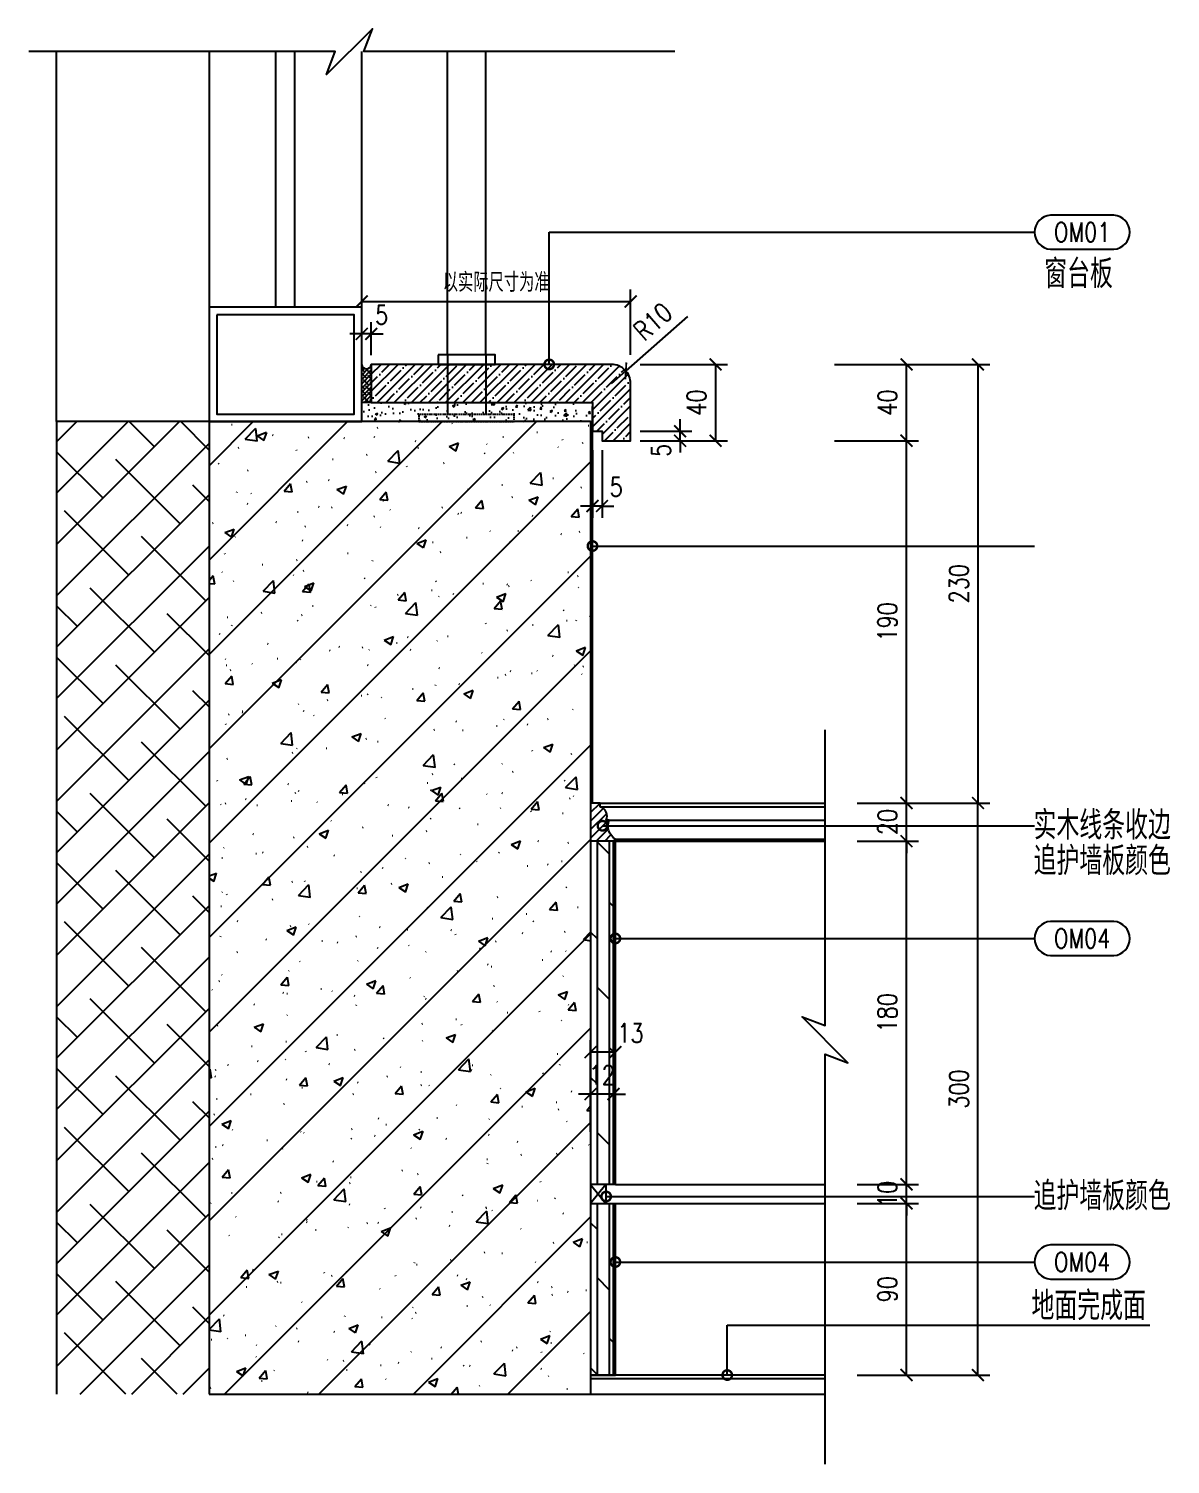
# Model space of a CAD drawing. Header units: millimetres. Extents: x 161920 to 181521, y -136232 to -127655.
# Drawn here: x 169804 to 170402, y -132918 to -132165 of the extents above; entities that cross this region are included whole.
import ezdxf
from ezdxf.enums import TextEntityAlignment as Align

# ---------------------------------------------------------------- set-up
doc = ezdxf.new("R2010")
doc.units = ezdxf.units.MM
doc.header["$LTSCALE"] = 10
doc.header["$PDMODE"] = 3
doc.linetypes.add('HIDDEN2', pattern=[0.1875, 0.125, -0.0625])
for name, color, linetype in [('I-CLNG-IDEN', 2, 'Continuous'), ('I-DETL-1', 1, 'Continuous'), ('I-DETL-2', 2, 'Continuous'), ('I-DETL-3', 7, 'Continuous'), ('I-DETL-4', 4, 'Continuous'), ('I-DETL-6', 6, 'Continuous'), ('I-DETL-8', 8, 'Continuous'), ('I-DETL-DIMS', 2, 'Continuous'), ('I-DETL-IDEN', 2, 'Continuous'), ('I-DETL-PATT-1', 8, 'Continuous'), ('I-DETL-TEXT', 7, 'Continuous'), ('I-ELEV-6', 6, 'Continuous'), ('I-ELEV-8', 8, 'Continuous'), ('I-ELEV-TEXT', 7, 'Continuous')]:
    doc.layers.add(name, color=color, linetype=linetype)
doc.styles.add('ROMANS', font='romans.shx', dxfattribs={"width": 0.8, "bigfont": 'hztxt.shx'})
doc.dimstyles.new('RIA-DIM', dxfattribs={"dimtxt": 2, "dimasz": 1.25, "dimexe": 1.25, "dimexo": 1, "dimgap": 1, "dimtad": 1, "dimdec": 1, "dimzin": 9, "dimdsep": 46, "dimtxsty": 'ROMANS', "dimblk": 'ARCHTICK', "dimcen": 1.25, "dimclrd": 1, "dimclre": 1, "dimclrt": 256, "dimadec": 0, "dimazin": 2, "dimtfac": 1, "dimtdec": 1, "dimtix": 1, "dimtmove": 2, "dimatfit": 3, "dimldrblk": 'DOTSMALL', "dimfxl": 0, "dimlwd": -1, "dimlwe": -1, "dimarcsym": 0})
doc.dimstyles.new('RIA-DIM-5', dxfattribs={"dimscale": 5, "dimtxt": 2, "dimasz": 1.25, "dimexe": 1.25, "dimexo": 1, "dimgap": 1, "dimtad": 1, "dimdec": 0, "dimzin": 9, "dimdsep": 46, "dimtxsty": 'ROMANS', "dimblk": 'ARCHTICK', "dimcen": 1.25, "dimclrd": 1, "dimclre": 1, "dimclrt": 256, "dimadec": 0, "dimazin": 2, "dimtfac": 1, "dimtdec": 0, "dimtix": 1, "dimtmove": 2, "dimatfit": 3, "dimldrblk": 'DOTSMALL', "dimfxl": 0, "dimlwd": -1, "dimlwe": -1, "dimarcsym": 0})

# ---------------------------------------------------------------- blocks, each defined once
blk = doc.blocks.new('_ArchTick')
at = {"color": 0, "linetype": 'ByBlock', "const_width": 0.15}
blk.add_lwpolyline([(-0.5, -0.5), (0.5, 0.5)], dxfattribs=at)
blk = doc.blocks.new('*D12')
at = {"layer": 'Defpoints', "color": 0}
for p in [(170233.16, -132780.72), (170264.01, -132780.72), (170233.16, -132870.72)]:
    blk.add_point(p, dxfattribs=at)
at = {"layer": 'I-DETL-IDEN', "color": 1}
for p, q in [((170238.16, -132780.72), (170270.26, -132780.72)), ((170264.01, -132870.72), (170264.01, -132780.72)), ((170238.16, -132870.72), (170270.26, -132870.72))]:
    blk.add_line(p, q, dxfattribs=at)
at = {"layer": 'I-DETL-IDEN', "color": 1, "xscale": 6.25, "yscale": 6.25, "zscale": 6.25}
for p, rotation in [((170264.01, -132780.72), 90), ((170264.01, -132870.72), 270)]:
    blk.add_blockref('_ArchTick', p, dxfattribs=dict(at, rotation=rotation))
at = {"layer": 'I-DETL-IDEN', "insert": (170254.01, -132825.72), "char_height": 10, "attachment_point": 5, "rotation": 90, "style": 'ROMANS'}
blk.add_mtext('90', dxfattribs=at)
blk = doc.blocks.new('_DotSmall')
at = {"color": 0, "linetype": 'ByBlock', "const_width": 0.5}
blk.add_lwpolyline([(-0.0625, 0, 1), (0.0625, 0, 1)], format="xyb", close=True, dxfattribs=at)
blk = doc.blocks.new('*D13')
at = {"layer": 'Defpoints', "color": 0}
for p in [(170233.16, -132590.72), (170264.01, -132590.72), (170233.16, -132770.72)]:
    blk.add_point(p, dxfattribs=at)
at = {"layer": 'I-DETL-IDEN', "color": 1}
for p, q in [((170238.16, -132590.72), (170270.26, -132590.72)), ((170264.01, -132770.72), (170264.01, -132590.72)), ((170238.16, -132770.72), (170270.26, -132770.72))]:
    blk.add_line(p, q, dxfattribs=at)
at = {"layer": 'I-DETL-IDEN', "color": 1, "xscale": 6.25, "yscale": 6.25, "zscale": 6.25}
for p, rotation in [((170264.01, -132590.72), 90), ((170264.01, -132770.72), 270)]:
    blk.add_blockref('_ArchTick', p, dxfattribs=dict(at, rotation=rotation))
at = {"layer": 'I-DETL-IDEN', "insert": (170254.01, -132680.72), "char_height": 10, "attachment_point": 5, "rotation": 90, "style": 'ROMANS'}
blk.add_mtext('180', dxfattribs=at)
blk = doc.blocks.new('*D14')
at = {"layer": 'Defpoints', "color": 0}
for p in [(170233.16, -132770.72), (170264.01, -132770.72), (170233.16, -132780.72)]:
    blk.add_point(p, dxfattribs=at)
at = {"layer": 'I-DETL-IDEN', "color": 1}
for p, q in [((170264.01, -132770.72), (170264.01, -132764.47)), ((170238.16, -132770.72), (170270.26, -132770.72)), ((170264.01, -132780.72), (170264.01, -132770.72)), ((170238.16, -132780.72), (170270.26, -132780.72)), ((170264.01, -132780.72), (170264.01, -132786.97))]:
    blk.add_line(p, q, dxfattribs=at)
at = {"layer": 'I-DETL-IDEN', "color": 1, "xscale": 6.25, "yscale": 6.25, "zscale": 6.25}
for p, rotation in [((170264.01, -132770.72), 270), ((170264.01, -132780.72), 90)]:
    blk.add_blockref('_ArchTick', p, dxfattribs=dict(at, rotation=rotation))
at = {"layer": 'I-DETL-IDEN', "insert": (170254.01, -132775.72), "char_height": 10, "attachment_point": 5, "rotation": 90, "style": 'ROMANS'}
blk.add_mtext('10', dxfattribs=at)
blk = doc.blocks.new('*D15')
at = {"layer": 'Defpoints', "color": 0}
for p in [(170233.16, -132570.72), (170301.46, -132570.72), (170233.16, -132870.72)]:
    blk.add_point(p, dxfattribs=at)
at = {"layer": 'I-DETL-IDEN', "color": 1}
for p, q in [((170238.16, -132570.72), (170307.71, -132570.72)), ((170301.46, -132870.72), (170301.46, -132570.72)), ((170238.16, -132870.72), (170307.71, -132870.72))]:
    blk.add_line(p, q, dxfattribs=at)
at = {"layer": 'I-DETL-IDEN', "color": 1, "xscale": 6.25, "yscale": 6.25, "zscale": 6.25}
for p, rotation in [((170301.46, -132570.72), 90), ((170301.46, -132870.72), 270)]:
    blk.add_blockref('_ArchTick', p, dxfattribs=dict(at, rotation=rotation))
at = {"layer": 'I-DETL-IDEN', "insert": (170291.46, -132720.72), "char_height": 10, "attachment_point": 5, "rotation": 90, "style": 'ROMANS'}
blk.add_mtext('300', dxfattribs=at)
blk = doc.blocks.new('*D16')
at = {"layer": 'Defpoints', "color": 0}
for p in [(170098.34, -132723.35), (170098.34, -132748.11), (170110.34, -132748.11)]:
    blk.add_point(p, dxfattribs=at)
at = {"layer": 'I-DETL-IDEN', "color": 1}
for p, q in [((170098.34, -132743.11), (170098.34, -132717.1)), ((170110.34, -132743.11), (170110.34, -132717.1)), ((170098.34, -132723.35), (170092.09, -132723.35)), ((170110.34, -132723.35), (170098.34, -132723.35)), ((170110.34, -132723.35), (170116.59, -132723.35))]:
    blk.add_line(p, q, dxfattribs=at)
at = {"layer": 'I-DETL-IDEN', "color": 1, "xscale": 6.25, "yscale": 6.25, "zscale": 6.25}
blk.add_blockref('_ArchTick', (170098.34, -132723.35), dxfattribs=at)
at = {"layer": 'I-DETL-IDEN', "color": 1, "xscale": 6.25, "yscale": 6.25, "zscale": 6.25, "rotation": 180}
blk.add_blockref('_ArchTick', (170110.34, -132723.35), dxfattribs=at)
at = {"layer": 'I-DETL-IDEN', "insert": (170104.34, -132713.35), "char_height": 10, "attachment_point": 5, "style": 'ROMANS'}
blk.add_mtext('12', dxfattribs=at)
blk = doc.blocks.new('*D17')
at = {"layer": 'Defpoints', "color": 0}
for p in [(170233.16, -132380.72), (170264.01, -132380.72), (170233.16, -132570.72)]:
    blk.add_point(p, dxfattribs=at)
at = {"layer": 'I-DETL-IDEN', "color": 1}
for p, q in [((170238.16, -132380.72), (170270.26, -132380.72)), ((170264.01, -132570.72), (170264.01, -132380.72)), ((170238.16, -132570.72), (170270.26, -132570.72))]:
    blk.add_line(p, q, dxfattribs=at)
at = {"layer": 'I-DETL-IDEN', "color": 1, "xscale": 6.25, "yscale": 6.25, "zscale": 6.25}
for p, rotation in [((170264.01, -132380.72), 90), ((170264.01, -132570.72), 270)]:
    blk.add_blockref('_ArchTick', p, dxfattribs=dict(at, rotation=rotation))
at = {"layer": 'I-DETL-IDEN', "insert": (170254.01, -132475.72), "char_height": 10, "attachment_point": 5, "rotation": 90, "style": 'ROMANS'}
blk.add_mtext('190', dxfattribs=at)
blk = doc.blocks.new('*D18')
at = {"layer": 'Defpoints', "color": 0}
for p in [(170221.27, -132340.72), (170264.01, -132340.72), (170221.27, -132380.72)]:
    blk.add_point(p, dxfattribs=at)
at = {"layer": 'I-DETL-IDEN', "color": 1}
for p, q in [((170226.27, -132340.72), (170270.26, -132340.72)), ((170264.01, -132380.72), (170264.01, -132340.72)), ((170226.27, -132380.72), (170270.26, -132380.72))]:
    blk.add_line(p, q, dxfattribs=at)
at = {"layer": 'I-DETL-IDEN', "color": 1, "xscale": 6.25, "yscale": 6.25, "zscale": 6.25}
for p, rotation in [((170264.01, -132340.72), 90), ((170264.01, -132380.72), 270)]:
    blk.add_blockref('_ArchTick', p, dxfattribs=dict(at, rotation=rotation))
at = {"layer": 'I-DETL-IDEN', "insert": (170254.01, -132360.72), "char_height": 10, "attachment_point": 5, "rotation": 90, "style": 'ROMANS'}
blk.add_mtext('40', dxfattribs=at)
blk = doc.blocks.new('*D19')
at = {"layer": 'Defpoints', "color": 0}
for p in [(170221.27, -132340.72), (170233.16, -132570.72), (170301.46, -132570.72)]:
    blk.add_point(p, dxfattribs=at)
at = {"layer": 'I-DETL-IDEN', "color": 1}
for p, q in [((170226.27, -132340.72), (170307.71, -132340.72)), ((170301.46, -132340.72), (170301.46, -132570.72)), ((170238.16, -132570.72), (170307.71, -132570.72))]:
    blk.add_line(p, q, dxfattribs=at)
at = {"layer": 'I-DETL-IDEN', "color": 1, "xscale": 6.25, "yscale": 6.25, "zscale": 6.25}
for p, rotation in [((170301.46, -132340.72), 90), ((170301.46, -132570.72), 270)]:
    blk.add_blockref('_ArchTick', p, dxfattribs=dict(at, rotation=rotation))
at = {"layer": 'I-DETL-IDEN', "insert": (170291.46, -132455.72), "char_height": 10, "attachment_point": 5, "rotation": 90, "style": 'ROMANS'}
blk.add_mtext('230', dxfattribs=at)
blk = doc.blocks.new('*D20')
at = {"layer": 'Defpoints', "color": 0}
for p in [(170119.34, -132307.72), (169978.34, -132340.22), (170119.34, -132340.72)]:
    blk.add_point(p, dxfattribs=at)
at = {"layer": 'I-DETL-IDEN', "color": 1}
for p, q in [((169978.34, -132335.22), (169978.34, -132301.47)), ((170119.34, -132335.72), (170119.34, -132301.47)), ((169978.34, -132307.72), (170119.34, -132307.72))]:
    blk.add_line(p, q, dxfattribs=at)
at = {"layer": 'I-DETL-IDEN', "color": 1, "xscale": 6.25, "yscale": 6.25, "zscale": 6.25, "rotation": 180}
blk.add_blockref('_ArchTick', (169978.34, -132307.72), dxfattribs=at)
at = {"layer": 'I-DETL-IDEN', "color": 1, "xscale": 6.25, "yscale": 6.25, "zscale": 6.25}
blk.add_blockref('_ArchTick', (170119.34, -132307.72), dxfattribs=at)
at = {"layer": 'I-DETL-IDEN', "insert": (170048.84, -132297.68), "char_height": 10, "attachment_point": 5, "style": 'ROMANS'}
blk.add_mtext('以实际尺寸为准', dxfattribs=at)
blk = doc.blocks.new('*D21')
at = {"layer": 'Defpoints', "color": 0}
for p in [(170119.34, -132340.72), (170119.34, -132380.72), (170163.89, -132380.72)]:
    blk.add_point(p, dxfattribs=at)
at = {"layer": 'I-DETL-IDEN', "color": 1}
for p, q in [((170124.34, -132340.72), (170170.14, -132340.72)), ((170163.89, -132340.72), (170163.89, -132380.72)), ((170124.34, -132380.72), (170170.14, -132380.72))]:
    blk.add_line(p, q, dxfattribs=at)
at = {"layer": 'I-DETL-IDEN', "color": 1, "xscale": 6.25, "yscale": 6.25, "zscale": 6.25}
for p, rotation in [((170163.89, -132340.72), 90), ((170163.89, -132380.72), 270)]:
    blk.add_blockref('_ArchTick', p, dxfattribs=dict(at, rotation=rotation))
at = {"layer": 'I-DETL-IDEN', "insert": (170153.89, -132360.72), "char_height": 10, "attachment_point": 5, "rotation": 90, "style": 'ROMANS'}
blk.add_mtext('40', dxfattribs=at)
blk = doc.blocks.new('*D22')
at = {"layer": 'Defpoints', "color": 0}
for p in [(170099.34, -132380.72), (170104.34, -132380.72), (170099.34, -132414.96)]:
    blk.add_point(p, dxfattribs=at)
at = {"layer": 'I-DETL-IDEN', "color": 1}
for p, q in [((170099.34, -132385.72), (170099.34, -132421.21)), ((170104.34, -132385.72), (170104.34, -132421.21)), ((170099.34, -132414.96), (170093.09, -132414.96)), ((170104.34, -132414.96), (170099.34, -132414.96)), ((170104.34, -132414.96), (170110.59, -132414.96))]:
    blk.add_line(p, q, dxfattribs=at)
at = {"layer": 'I-DETL-IDEN', "color": 1, "xscale": 6.25, "yscale": 6.25, "zscale": 6.25}
blk.add_blockref('_ArchTick', (170099.34, -132414.96), dxfattribs=at)
at = {"layer": 'I-DETL-IDEN', "color": 1, "xscale": 6.25, "yscale": 6.25, "zscale": 6.25, "rotation": 180}
blk.add_blockref('_ArchTick', (170104.34, -132414.96), dxfattribs=at)
at = {"layer": 'I-DETL-IDEN', "insert": (170111.8, -132404.96), "char_height": 10, "attachment_point": 5, "style": 'ROMANS'}
blk.add_mtext('5', dxfattribs=at)
blk = doc.blocks.new('*D23')
at = {"layer": 'Defpoints', "color": 0}
for p in [(170119.34, -132375.72), (170145.27, -132375.72), (170119.34, -132380.72)]:
    blk.add_point(p, dxfattribs=at)
at = {"layer": 'I-DETL-IDEN', "color": 1}
for p, q in [((170145.27, -132375.72), (170145.27, -132369.47)), ((170124.34, -132375.72), (170151.52, -132375.72)), ((170145.27, -132380.72), (170145.27, -132375.72)), ((170124.34, -132380.72), (170151.52, -132380.72)), ((170145.27, -132380.72), (170145.27, -132386.97))]:
    blk.add_line(p, q, dxfattribs=at)
at = {"layer": 'I-DETL-IDEN', "color": 1, "xscale": 6.25, "yscale": 6.25, "zscale": 6.25}
for p, rotation in [((170145.27, -132375.72), 270), ((170145.27, -132380.72), 90)]:
    blk.add_blockref('_ArchTick', p, dxfattribs=dict(at, rotation=rotation))
at = {"layer": 'I-DETL-IDEN', "insert": (170135.27, -132385.76), "char_height": 10, "attachment_point": 5, "rotation": 90, "style": 'ROMANS'}
blk.add_mtext('5', dxfattribs=at)
blk = doc.blocks.new('*D24')
at = {"layer": 'Defpoints', "color": 0}
for p in [(169978.34, -132324.73), (169978.34, -132340.22), (169983.33, -132340.8)]:
    blk.add_point(p, dxfattribs=at)
at = {"layer": 'I-DETL-IDEN', "color": 1}
for p, q in [((169978.34, -132335.22), (169978.34, -132318.48)), ((169983.33, -132335.8), (169983.33, -132318.48)), ((169978.34, -132324.73), (169972.09, -132324.73)), ((169983.33, -132324.73), (169978.34, -132324.73)), ((169983.33, -132324.73), (169989.58, -132324.73))]:
    blk.add_line(p, q, dxfattribs=at)
at = {"layer": 'I-DETL-IDEN', "color": 1, "xscale": 6.25, "yscale": 6.25, "zscale": 6.25}
blk.add_blockref('_ArchTick', (169978.34, -132324.73), dxfattribs=at)
at = {"layer": 'I-DETL-IDEN', "color": 1, "xscale": 6.25, "yscale": 6.25, "zscale": 6.25, "rotation": 180}
blk.add_blockref('_ArchTick', (169983.33, -132324.73), dxfattribs=at)
at = {"layer": 'I-DETL-IDEN', "insert": (169988.8, -132314.73), "char_height": 10, "attachment_point": 5, "style": 'ROMANS'}
blk.add_mtext('5', dxfattribs=at)
blk = doc.blocks.new('MATERIAL_NO')
blk.add_lwpolyline([(1.67, -1.79), (8.33, -1.79, 0.932836), (8.33, 1.79), (1.67, 1.79, 0.932836)], format="xyb", close=True)
at = {"style": 'ROMANS', "width": 0.8}
blk.add_attdef('PL01', text='', height=2, dxfattribs=at).set_placement((5, 0), align=Align.MIDDLE)
blk = doc.blocks.new('*D25')
at = {"layer": 'Defpoints', "color": 0}
for p in [(170116.84, -132344.1), (170109.34, -132350.72)]:
    blk.add_point(p, dxfattribs=at)
at = {"layer": 'I-DETL-IDEN', "color": 1}
for p in [(170149.12, -132315.58), (170109.34, -132350.72)]:
    blk.add_line(p, (170116.84, -132344.1), dxfattribs=at)
at = {"layer": 'I-DETL-IDEN', "color": 1, "xscale": 6.25, "yscale": 6.25, "zscale": 6.25, "rotation": 221.4575904552649}
blk.add_blockref('_ArchTick', (170116.84, -132344.1), dxfattribs=at)
at = {"layer": 'I-DETL-IDEN', "insert": (170131.04, -132318.2), "char_height": 10, "attachment_point": 5, "rotation": 41.45759, "style": 'ROMANS'}
blk.add_mtext('R10', dxfattribs=at)
blk = doc.blocks.new('*D26')
at = {"layer": 'Defpoints', "color": 0}
for p in [(170098.34, -132701.36), (170098.34, -132770.72), (170111.34, -132770.72)]:
    blk.add_point(p, dxfattribs=at)
at = {"layer": 'I-DETL-DIMS', "color": 1}
for p, q in [((170098.34, -132726.36), (170098.34, -132695.11)), ((170111.34, -132701.36), (170098.34, -132701.36)), ((170111.34, -132726.36), (170111.34, -132695.11))]:
    blk.add_line(p, q, dxfattribs=at)
at = {"layer": 'I-DETL-DIMS', "color": 1, "xscale": 6.25, "yscale": 6.25, "zscale": 6.25, "rotation": 180}
blk.add_blockref('_ArchTick', (170098.34, -132701.36), dxfattribs=at)
at = {"layer": 'I-DETL-DIMS', "color": 1, "xscale": 6.25, "yscale": 6.25, "zscale": 6.25}
blk.add_blockref('_ArchTick', (170111.34, -132701.36), dxfattribs=at)
at = {"layer": 'I-DETL-DIMS', "insert": (170119.29, -132691.36), "char_height": 10, "attachment_point": 5, "style": 'ROMANS'}
blk.add_mtext('13', dxfattribs=at)
blk = doc.blocks.new('*D27')
at = {"layer": 'Defpoints', "color": 0}
for p in [(170233.16, -132570.72), (170264.01, -132570.72), (170233.16, -132590.72)]:
    blk.add_point(p, dxfattribs=at)
at = {"layer": 'I-DETL-DIMS', "color": 1}
for p, q in [((170264.01, -132570.72), (170264.01, -132564.47)), ((170239.01, -132570.72), (170270.26, -132570.72)), ((170264.01, -132590.72), (170264.01, -132570.72)), ((170239.01, -132590.72), (170270.26, -132590.72)), ((170264.01, -132590.72), (170264.01, -132596.97))]:
    blk.add_line(p, q, dxfattribs=at)
at = {"layer": 'I-DETL-DIMS', "color": 1, "xscale": 6.25, "yscale": 6.25, "zscale": 6.25}
for p, rotation in [((170264.01, -132570.72), 270), ((170264.01, -132590.72), 90)]:
    blk.add_blockref('_ArchTick', p, dxfattribs=dict(at, rotation=rotation))
at = {"layer": 'I-DETL-DIMS', "insert": (170254.01, -132580.72), "char_height": 10, "attachment_point": 5, "rotation": 90, "style": 'ROMANS'}
blk.add_mtext('20', dxfattribs=at)

msp = doc.modelspace()

# ---------------------------------------------------------------- hatches: boundary and pattern name
at = {"layer": 'I-DETL-8'}
h = msp.add_hatch(dxfattribs=at)
h.set_pattern_fill('ANSI38', color=256, scale=0.5, style=0)
h.set_pattern_definition([(45, (129300.4542, -116066.9544), (-1.122532015, 1.122532015), []), (135, (129300.4542, -116066.9544), (-3.367596045, 1.122532015), [3.96875, -2.38125])])
h.paths.add_polyline_path([(169983.34, -132340.72, -0.906911), (169978.34, -132340.72), (169978.34, -132360.72), (169983.34, -132360.72)])
h = msp.add_hatch(dxfattribs=at)
h.set_pattern_fill('ANSI38', color=256, scale=6, style=0)
h.set_pattern_definition([(45, (152317.704, -117876.292), (-13.470384, 13.470384), []), (135, (152317.704, -117876.292), (-40.411153, 13.470384), [47.625, -28.575])])
h.paths.add_polyline_path([(169898.34, -132370.72), (169818.34, -132370.72), (169818.34, -132880.72), (169898.34, -132880.72)])
h = msp.add_hatch(dxfattribs=at)
h.set_pattern_fill('钢筋混凝土', color=256, scale=7, style=0, pattern_type=2)
h.set_pattern_definition([(45, (88439.5, -145843.154), (-24.748737, 24.748737), []), (50, (88439.5, -145843.154), (50.208213, -4.39265), [5.25, -57.75]), (355, (88439.5, -145843.154), (-9.712593, 52.65345), [4.2, -46.2]), (100.4514, (88443.685, -145843.52), (40.495657, 48.260768), [4.461813, -49.079948]), (46.1842, (88439.5, -145829.154), (74.706873, -11.58633), [7.875, -86.625]), (96.6356, (88445.726, -145830.12), (65.42639, 68.18825), [6.69272, -73.61991]), (351.1842, (88439.5, -145829.15), (65.426336, 68.1883), [6.3, -69.3]), (21, (88446.5, -145832.654), (41.783494, -28.183322), [5.25, -57.75]), (326, (88446.5, -145832.654), (17.032073, 50.760503), [4.2, -46.2]), (71.4514, (88449.983, -145835), (58.815584, 22.577135), [4.461813, -49.079948]), (37.5, (88439.5, -145843.154), (0.85119, 23.3025698), [0.35, -45.64, 0.35, -46.9, 0.35, -46.375]), (7.5, (88439.5, -145843.154), (18.4148676, 27.60882), [0.35, -26.74, 0.35, -44.59, 0.35, -17.675]), (327.5, (88423.89, -145843.154), (37.3675705, -1.578841), [0.35, -17.5, 0.35, -54.6, 0.35, -72.45]), (317.5, (88416.89, -145843.154), (40.823032, 7.007349), [0.35, -22.75, 0.35, -36.26, 0.35, -51.45])])
h.paths.add_polyline_path([(170098.34, -132370.72), (169898.34, -132370.72), (169898.34, -132880.72), (170098.34, -132880.72)])
at = {"layer": 'I-DETL-PATT-1'}
h = msp.add_hatch(dxfattribs=at)
h.set_pattern_fill('ANSI35', color=256, style=0)
h.set_pattern_definition([(45, (129300.454, -116066.9544), (-4.4901281, 4.4901281), []), (45, (129304.944, -116066.9544), (-4.4901281, 4.4901281), [7.9375, -1.5875, 0, -1.5875])])
edge = h.paths.add_edge_path()
edge.add_line((169983.34, -132360.72), (170099.34, -132360.72))
edge.add_line((170099.34, -132360.72), (170099.34, -132375.72))
edge.add_line((170099.34, -132375.72), (170104.34, -132375.72))
edge.add_line((170104.34, -132375.72), (170104.34, -132380.72))
edge.add_line((170104.34, -132380.72), (170119.34, -132380.72))
edge.add_line((170119.34, -132380.72), (170119.34, -132350.72))
edge.add_arc((170109.34, -132350.72), 10, 0, 90)
edge.add_line((170109.34, -132340.72), (169983.34, -132340.72))
edge.add_line((169983.34, -132340.72), (169983.34, -132360.72))
h = msp.add_hatch(dxfattribs=at)
h.set_pattern_fill('AR-CONC', color=256, scale=0.07, style=0)
h.set_pattern_definition([(50, (152317.704, -117876.292), (12.752927, -1.115736), [1.3335, -14.6685]), (355, (152317.704, -117876.292), (-2.466998, 13.373965), [1.0668, -11.7348]), (100.451, (152318.767, -117876.385), (10.285975, 12.258168), [1.1333, -12.4663]), (46.1842, (152317.704, -117872.736), (18.975533, -2.942963), [2.00025, -22.00275]), (96.6356, (152319.286, -117872.98), (16.618296, 17.319789), [1.69995, -18.69945]), (351.184, (152317.704, -117872.736), (16.618322, 17.319758), [1.6002, -17.6022]), (21, (152319.482, -117873.625), (10.6130416, -7.1585863), [1.3335, -14.6685]), (326, (152319.482, -117873.625), (4.326142, 12.893158), [1.0668, -11.7348]), (71.4514, (152320.367, -117874.221), (14.9391544, 5.7346), [1.1333, -12.4663]), (37.5, (152317.7042, -117876.2917), (0.2162022, 5.9188527), [0, -11.59256, 0, -11.9126, 0, -11.77925]), (7.5, (152317.704, -117876.2917), (4.6773764, 7.0126402), [0, -6.79196, 0, -11.32586, 0, -4.48945]), (327.5, (152313.7393, -117876.2917), (9.4913417, -0.4010121), [0, -4.445, 0, -13.8684, 0, -18.4023]), (317.5, (152311.961, -117876.292), (10.3690427, 1.7798544), [0, -5.7785, 0, -9.21004, 0, -13.0683])])
h.paths.add_polyline_path([(169983.34, -132360.72), (169978.34, -132360.72), (169978.34, -132370.72), (170098.34, -132370.72), (170098.34, -132360.72)])
h = msp.add_hatch(dxfattribs=at)
h.set_pattern_fill('ANSI31', color=256)
h.set_pattern_definition([(45, (134465.7435, -136121.8167), (-2.24506403, 2.24506403), [])])
h.paths.add_polyline_path([(170106.59, -132579.72, 0.464747), (170103.34, -132572.72), (170103.34, -132570.72), (170098.34, -132570.72), (170098.34, -132590.72), (170111.34, -132590.72), (170111.34, -132589.72, -0.357258), (170108.12, -132579.72)])
h = msp.add_hatch(dxfattribs=at)
h.set_pattern_fill('DOLMIT', color=256, angle=90)
h.set_pattern_definition([(90, (134465.7435, -136121.817), (-6.35, 4e-16), []), (135, (134465.744, -136121.817), (-12.699991, -12.699991), [8.980256, -17.960512])])
h.paths.add_polyline_path([(170098.34, -132770.72), (170106.34, -132770.72), (170110.34, -132770.72), (170110.34, -132590.72), (170098.34, -132590.72)])
h.paths.add_polyline_path([(170098.34, -132870.72), (170110.34, -132870.72), (170110.34, -132780.72), (170106.34, -132780.72), (170098.34, -132780.72)])

# ---------------------------------------------------------------- linework, layer by layer
at = {"layer": 'I-DETL-1'}
for p, q in [((169898.34, -132176.65), (169898.34, -132310.72)), ((169933.26, -132310.72), (169933.26, -132176.27)), ((169943.26, -132310.72), (169943.26, -132176.65)), ((169978.34, -132310.72), (169978.34, -132176.65)), ((170098.34, -132370.72), (170099.34, -132370.72)), ((170099.34, -132570.72), (170099.34, -132375.72)), ((170106.34, -132770.72), (170098.34, -132770.72)), ((170106.34, -132770.72), (170098.34, -132780.72)), ((170098.34, -132770.72), (170106.34, -132780.72)), ((170098.34, -132780.72), (170106.34, -132780.72)), ((170110.34, -132870.72), (170110.34, -132780.72)), ((170221.27, -132870.72, 0), (170098.34, -132870.72, 0)), ((170221.27, -132872.72, 0), (170098.34, -132872.72, 0))]:
    msp.add_line(p, q, dxfattribs=at)
msp.add_lwpolyline([(170110.34, -132770.72), (170110.34, -132590.72)], dxfattribs=at)
at = {"layer": 'I-DETL-2'}
msp.add_line((170099.34, -132370.72), (170099.34, -132362.72), dxfattribs=at)
for points in [[(169983.34, -132360.72), (170099.34, -132360.72), (170099.34, -132375.72), (170104.34, -132375.72), (170104.34, -132380.72), (170119.34, -132380.72), (170119.34, -132380.72), (170119.34, -132380.72), (170119.34, -132380.72), (170119.34, -132350.72, 0.414214), (170109.34, -132340.72), (169983.34, -132340.72), (169983.34, -132360.72)], [(170111.34, -132770.72), (170111.34, -132589.72, -0.357258), (170108.12, -132579.72), (170106.59, -132579.72, 0.464747), (170103.34, -132572.72), (170103.34, -132570.72), (170098.34, -132570.72), (170098.34, -132870.72), (170111.34, -132870.72), (170111.34, -132780.72)]]:
    msp.add_lwpolyline(points, format="xyb", dxfattribs=at)
at = {"layer": 'I-DETL-3'}
for points in [[(169898.34, -132310.72), (169898.34, -132370.72), (169978.34, -132370.72), (169978.34, -132310.72)], [(169902.34, -132314.72), (169902.34, -132366.72), (169974.34, -132366.72), (169974.34, -132314.72)]]:
    msp.add_lwpolyline(points, close=True, dxfattribs=at)
at = {"layer": 'I-DETL-4'}
for p, q in [((169818.34, -132370.72), (169818.34, -132880.72)), ((169898.34, -132370.72), (169818.34, -132370.72))]:
    msp.add_line(p, q, dxfattribs=at)
at = {"layer": 'I-DETL-6'}
for p, q in [((169898.34, -132880.72), (170098.34, -132880.72, 0)), ((170098.34, -132880.72), (170221.27, -132880.72))]:
    msp.add_line(p, q, dxfattribs=at)
at = {"layer": 'I-DETL-8', "linetype": 'HIDDEN2', "ltscale": 50}
for p, q in [((170023.34, -132335.72), (170023.34, -132366.97)), ((170043.34, -132335.72), (170043.34, -132366.97))]:
    msp.add_line(p, q, dxfattribs=at)
at = {"layer": 'I-DETL-8'}
msp.add_line((169983.34, -132360.72), (169978.34, -132360.72), dxfattribs=at)
at = {"layer": 'I-DETL-8', "linetype": 'HIDDEN2', "ltscale": 0.5}
msp.add_lwpolyline([(170008.22, -132370.72), (170058.22, -132370.72), (170058.22, -132366.97), (170008.22, -132366.97)], close=True, dxfattribs=at)
at = {"layer": 'I-DETL-8'}
msp.add_arc((169980.84, -132340.47), 2.51, 185.58953, 354.41047, dxfattribs=at)
at = {"layer": 'I-DETL-DIMS'}
for p, q in [((170111.34, -132590.72), (170098.34, -132590.72)), ((170106.34, -132770.72), (170106.34, -132780.72)), ((170111.34, -132770.72), (170106.34, -132770.72)), ((170106.34, -132770.72), (170106.34, -132780.72)), ((170106.34, -132780.72), (170111.34, -132780.72))]:
    msp.add_line(p, q, dxfattribs=at)
at = {"layer": 'I-DETL-PATT-1'}
for points in [[(170142.53, -132176.65), (169979.43, -132176.65), (169983.93, -132164.65), (169959.93, -132188.65), (169964.43, -132176.65), (169803.73, -132176.65)], [(170221.27, -132917.53), (170221.27, -132702.43), (170233.27, -132706.93), (170209.27, -132682.93), (170221.27, -132687.43), (170221.27, -132532.28)]]:
    msp.add_lwpolyline(points, dxfattribs=at)
at = {"layer": 'I-ELEV-6', "ltscale": 0.1}
for p, q in [((170098.34, -132370.72), (169898.34, -132370.72)), ((169898.34, -132370.72), (169898.34, -132880.72)), ((170098.34, -132370.72), (170098.34, -132880.72))]:
    msp.add_line(p, q, dxfattribs=at)
at = {"layer": 'I-ELEV-8', "ltscale": 0.1}
for p, q in [((169818.34, -132370.72), (169818.34, -132176.65)), ((170023.34, -132335.72), (170023.34, -132176.65)), ((170043.34, -132335.72), (170043.34, -132176.65)), ((170103.34, -132570.72), (170221.27, -132570.72))]:
    msp.add_line(p, q, dxfattribs=at)
at = {"layer": 'I-ELEV-8', "color": 250}
for p, q in [((170103.34, -132572.72), (170221.27, -132572.72)), ((170108.12, -132579.72), (170221.27, -132579.72)), ((170111.34, -132589.72), (170221.27, -132589.72)), ((170111.34, -132590.72), (170221.27, -132590.72)), ((170111.34, -132770.72), (170221.27, -132770.72)), ((170111.34, -132780.72), (170221.27, -132780.72))]:
    msp.add_line(p, q, dxfattribs=at)
at = {"layer": 'I-ELEV-8', "ltscale": 0.1}
msp.add_lwpolyline([(170018.34, -132335.72), (170018.34, -132340.72), (170048.34, -132340.72), (170048.34, -132335.72)], close=True, dxfattribs=at)

# ---------------------------------------------------------------- block references
at = {"layer": 'I-CLNG-IDEN', "xscale": 5, "yscale": 5, "zscale": 5}
for p, values in [((170331.09, -132271.36), {'PL01': 'OM01'}), ((170331.09, -132641.77), {'PL01': 'OM04'}), ((170331.09, -132811.44), {'PL01': 'OM04'})]:
    msp.add_blockref('MATERIAL_NO', p, dxfattribs=at).add_auto_attribs(values)

# ---------------------------------------------------------------- texts
at = {"layer": 'I-DETL-TEXT', "linetype": 'Continuous', "style": 'ROMANS', "width": 0.8}
for s, p in [('窗台板', (170372.19, -132300.7)), ('实木线条收边', (170402.62, -132589.88)), ('追护墙板颜色', (170402.62, -132608.55)), ('追护墙板颜色', (170402.62, -132784.32)), ('地面完成面', (170389.54, -132841.9))]:
    msp.add_text(s, height=15, dxfattribs=at).set_placement(p, align=Align.RIGHT)

# ---------------------------------------------------------------- dimensions: what is measured, and where the dimension line sits
at = {"layer": 'I-DETL-DIMS'}
dim = msp.add_linear_dim(base=(170264.01, -132570.72), p1=(170233.16, -132590.72), p2=(170233.16, -132570.72), angle=90, dimstyle='RIA-DIM-5', override={"dimfxl": 5, "dimfxlon": 1}, dxfattribs=at)
dim.commit()
dim.dimension.update_dxf_attribs({"geometry": '*D27', "text_midpoint": (170254.01, -132580.72)})
dim = msp.add_linear_dim(base=(170098.34, -132701.36), p1=(170111.34, -132770.72), p2=(170098.34, -132770.72), dimstyle='RIA-DIM-5', override={"dimfxl": 5, "dimfxlon": 1}, dxfattribs=at)
dim.commit()
dim.dimension.update_dxf_attribs({"geometry": '*D26', "text_midpoint": (170119.29, -132691.36), "dimtype": 160})
at = {"layer": 'I-DETL-IDEN'}
dim = msp.add_linear_dim(base=(170119.34, -132307.72), p1=(169978.34, -132340.22), p2=(170119.34, -132340.72), angle=180, text='以实际尺寸为准', dimstyle='RIA-DIM-5', dxfattribs=at)
dim.commit()
dim.dimension.update_dxf_attribs({"geometry": '*D20', "text_midpoint": (170048.84, -132297.68)})
for base, p1, p2, picture, middle in [((169978.34, -132324.73), (169983.33, -132340.8), (169978.34, -132340.22), '*D24', (169988.8, -132314.73)), ((170099.34, -132414.96), (170104.34, -132380.72), (170099.34, -132380.72), '*D22', (170111.8, -132404.96))]:
    dim = msp.add_linear_dim(base=base, p1=p1, p2=p2, dimstyle='RIA-DIM-5', dxfattribs=at)
    dim.commit()
    dim.dimension.update_dxf_attribs({"geometry": picture, "text_midpoint": middle, "dimtype": 160})
dim = msp.add_radius_dim(center=(170109.34, -132350.72), mpoint=(170116.84, -132344.1), dimstyle='RIA-DIM-5', dxfattribs=at)
dim.commit()
dim.dimension.update_dxf_attribs({"geometry": '*D25', "text_midpoint": (170131.04, -132318.2)})
for base, p1, p2, picture, middle in [((170163.89, -132380.72), (170119.34, -132340.72), (170119.34, -132380.72), '*D21', (170153.89, -132360.72)), ((170264.01, -132340.72), (170221.27, -132380.72), (170221.27, -132340.72), '*D18', (170254.01, -132360.72)), ((170301.46, -132570.72), (170221.27, -132340.72), (170233.16, -132570.72), '*D19', (170291.46, -132455.72)), ((170264.01, -132380.72), (170233.16, -132570.72), (170233.16, -132380.72), '*D17', (170254.01, -132475.72)), ((170301.46, -132570.72), (170233.16, -132870.72), (170233.16, -132570.72), '*D15', (170291.46, -132720.72)), ((170264.01, -132590.72), (170233.16, -132770.72), (170233.16, -132590.72), '*D13', (170254.01, -132680.72)), ((170264.01, -132770.72), (170233.16, -132780.72), (170233.16, -132770.72), '*D14', (170254.01, -132775.72)), ((170264.01, -132780.72), (170233.16, -132870.72), (170233.16, -132780.72), '*D12', (170254.01, -132825.72))]:
    dim = msp.add_linear_dim(base=base, p1=p1, p2=p2, angle=90, dimstyle='RIA-DIM-5', dxfattribs=at)
    dim.commit()
    dim.dimension.update_dxf_attribs({"geometry": picture, "text_midpoint": middle})
dim = msp.add_linear_dim(base=(170145.27, -132375.72), p1=(170119.34, -132380.72), p2=(170119.34, -132375.72), angle=90, dimstyle='RIA-DIM-5', dxfattribs=at)
dim.commit()
dim.dimension.update_dxf_attribs({"geometry": '*D23', "text_midpoint": (170135.27, -132385.76), "dimtype": 160})
dim = msp.add_linear_dim(base=(170098.34, -132723.35), p1=(170110.34, -132748.11), p2=(170098.34, -132748.11), dimstyle='RIA-DIM-5', dxfattribs=at)
dim.commit()
dim.dimension.update_dxf_attribs({"geometry": '*D16', "text_midpoint": (170104.34, -132713.35)})

# ---------------------------------------------------------------- leaders
at = {"layer": 'I-ELEV-TEXT'}
for points in [[(170076.65, -132340.72), (170076.65, -132271.36), (170331.09, -132271.36)], [(170099.34, -132435.95), (170331.05, -132435.95)], [(170104.58, -132582.64), (170331.09, -132582.64)], [(170111.34, -132641.77), (170331.09, -132641.77)], [(170106.51, -132777.09), (170331.09, -132777.09)], [(170111.34, -132811.44), (170331.09, -132811.44)], [(170170.01, -132870.72, 0), (170170.01, -132844.65, 0), (170391.53, -132844.65, 0)]]:
    msp.add_leader(points, dimstyle='RIA-DIM', override={"dimscale": 2, "dimasz": 5, "dimtad": 0}, dxfattribs=at)

doc.saveas('drawing.dxf')
